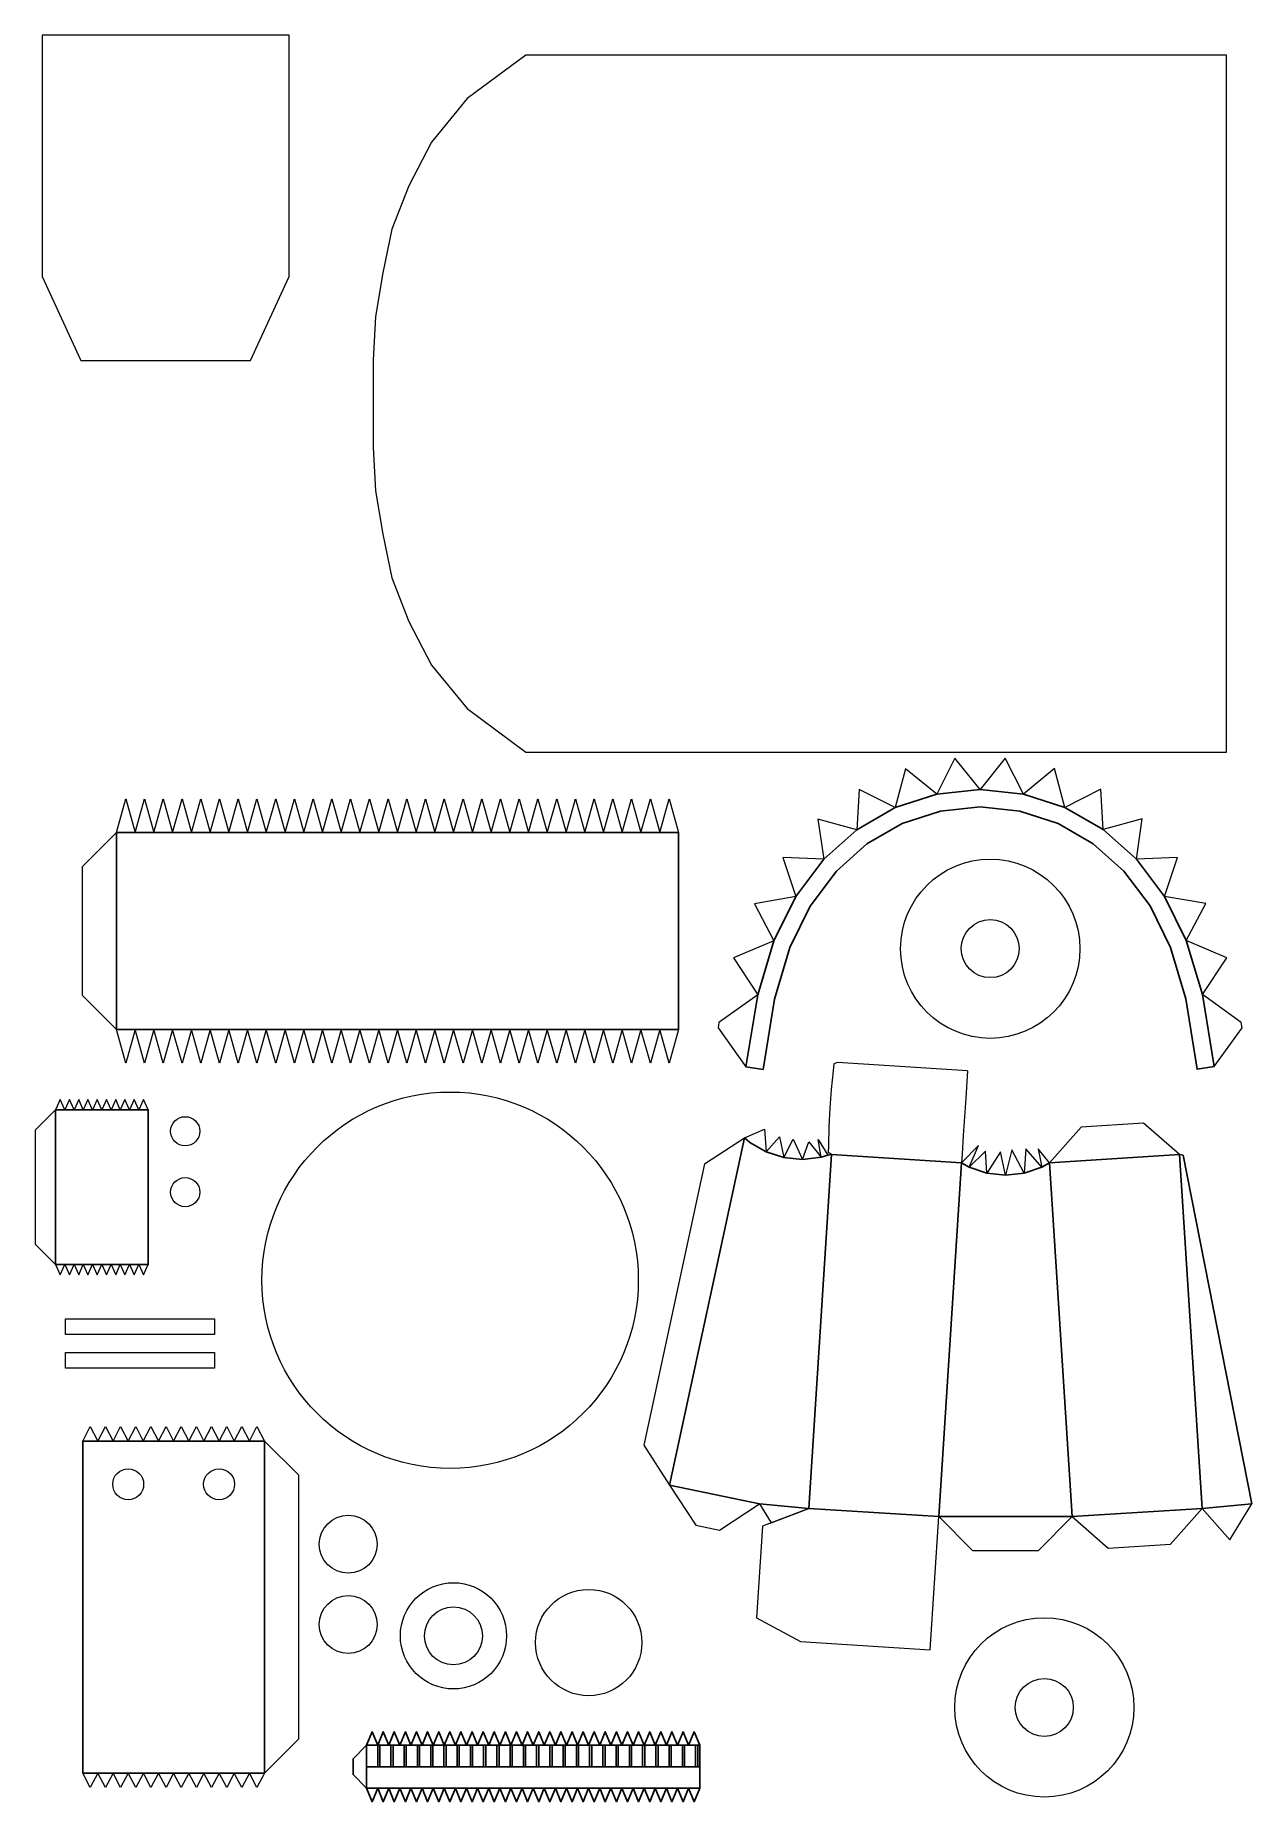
# Model space of a CAD drawing. Header units: millimetres. Extents: x 15 to 195, y 18 to 280.
import ezdxf

# ---------------------------------------------------------------- set-up
doc = ezdxf.new("R2010")
doc.units = ezdxf.units.MM
doc.layers.add('2_pdfsam_CCTV_Security_Camera', color=7, linetype='CONTINUOUS')
doc.layers.add('cut', color=3, linetype='CONTINUOUS', lineweight=0)

msp = doc.modelspace()

# ---------------------------------------------------------------- linework, layer by layer
at = {"layer": '2_pdfsam_CCTV_Security_Camera', "color": 1}
for points in [[(148.913815, 164.769588), (154.793386, 165.3927), (160.674015, 164.778584), (166.3186, 162.947315), (171.536501, 159.946587), (176.067896, 155.907493), (179.934094, 150.75341), (182.94029, 144.617087), (185.207204, 136.99049), (186.886603, 126.582488), (189.421699, 127.000388), (187.68949, 137.653007), (185.299385, 145.634498), (182.08371, 152.160711), (177.922908, 157.685211), (173.00889, 162.052106), (167.340703, 165.304505), (161.2011, 167.293184), (154.79141, 167.96191), (148.382884, 167.283412), (142.246209, 165.285491), (136.582185, 162.025789), (131.673494, 157.653002), (127.515197, 152.126491), (124.299204, 145.600702), (121.901797, 137.621186), (120.162108, 126.969908), (122.697699, 126.555818), (124.385105, 136.962409), (126.659887, 144.586713), (129.667, 150.722683), (133.53101, 155.878213), (138.057784, 159.922598), (143.27191, 162.929993), (148.913815, 164.769588), (148.913815, 164.769588)], [(68.600602, 161.600515), (65.829392, 161.600515), (63.058287, 161.600515), (60.287112, 161.600515), (57.516007, 161.600515), (54.744796, 161.600515), (51.973692, 161.600515), (49.202587, 161.600515), (46.431412, 161.600515), (43.660307, 161.600515), (40.889096, 161.600515), (38.117992, 161.600515), (35.346816, 161.600515), (32.575712, 161.600515), (29.804607, 161.600515), (27.033396, 161.600515), (27.033396, 132.486082), (29.804501, 132.486082), (32.575712, 132.486082), (35.346816, 132.486082), (38.117992, 132.486082), (40.889096, 132.486082), (43.660307, 132.486082), (46.431412, 132.486082), (49.202587, 132.486082), (51.973692, 132.486082), (54.744796, 132.486082), (57.516007, 132.486082), (60.287112, 132.486082), (63.058287, 132.486082), (65.829392, 132.486082), (68.600602, 132.486082), (71.371707, 132.486082), (74.142917, 132.486082), (76.913987, 132.486082), (79.685092, 132.486082), (82.456302, 132.486082), (85.227407, 132.486082), (87.998617, 132.486082), (90.769687, 132.486082), (93.540897, 132.486082), (96.312002, 132.486082), (99.083107, 132.486082), (101.854317, 132.486082), (104.625493, 132.486082), (107.396597, 132.486082), (110.167702, 132.486082), (110.167702, 161.600515), (107.396597, 161.600515), (104.625493, 161.600515), (101.854317, 161.600515), (99.083107, 161.600515), (96.312002, 161.600515), (93.540897, 161.600515), (90.769687, 161.600515), (87.998617, 161.600515), (85.227407, 161.600515), (82.456302, 161.600515), (79.685092, 161.600515), (76.913987, 161.600515), (74.142917, 161.600515), (71.371707, 161.600515), (68.600602, 161.600515), (68.600602, 161.600515)], [(76.394804, 123.221609), (76.394804, 123.221609)], [(27.623699, 97.70491), (28.0803, 97.70491), (28.537006, 97.70491), (28.993712, 97.70491), (29.450383, 97.70491), (29.907089, 97.70491), (30.363689, 97.70491), (30.820395, 97.70491), (31.277101, 97.70491), (31.733808, 97.70491), (31.733808, 120.600505), (31.277101, 120.600505), (30.820395, 120.600505), (30.363689, 120.600505), (29.907089, 120.600505), (29.450383, 120.600505), (28.993712, 120.600505), (28.537006, 120.600505), (28.0803, 120.600505), (27.623699, 120.600505), (27.166993, 120.600505), (26.710287, 120.600505), (26.253616, 120.600505), (25.79691, 120.600505), (25.34031, 120.600505), (24.883604, 120.600505), (24.426898, 120.600505), (23.970192, 120.600505), (23.513591, 120.600505), (23.056885, 120.600505), (22.600214, 120.600505), (22.143508, 120.600505), (21.686802, 120.600505), (21.230202, 120.600505), (20.773496, 120.600505), (20.31679, 120.600505), (19.860084, 120.600505), (19.403413, 120.600505), (18.946812, 120.600505), (18.490106, 120.600505), (18.0334, 120.600505), (18.0334, 97.70491), (18.490106, 97.70491), (18.946812, 97.70491), (19.403413, 97.70491), (19.860084, 97.70491), (20.31679, 97.70491), (20.773496, 97.70491), (21.230202, 97.70491), (21.686802, 97.70491), (22.143508, 97.70491), (22.600214, 97.70491), (23.056885, 97.70491), (23.513591, 97.70491), (23.970192, 97.70491), (24.426898, 97.70491), (24.883604, 97.70491), (25.34031, 97.70491), (25.79691, 97.70491), (26.253616, 97.70491), (26.710287, 97.70491), (27.166993, 97.70491), (27.623699, 97.70491), (27.623699, 97.70491)], [(132.263303, 113.889508), (131.290201, 113.5634), (128.534795, 113.251015), (125.776708, 113.521913), (123.136413, 114.3641), (120.729304, 115.740815), (119.964517, 116.425204), (108.864717, 65.050494), (122.136888, 62.314102), (129.479111, 61.645694), (132.833004, 113.969694), (132.263303, 113.889508), (132.263303, 113.889508)], [(129.479111, 61.645694), (148.691494, 60.414217), (152.045494, 112.738112), (132.833004, 113.969694), (129.479111, 61.645694), (129.479111, 61.645694)], [(153.160201, 112.09461), (152.045494, 112.738112), (148.691494, 60.414217), (168.411807, 60.414217), (165.057808, 112.738112), (163.943101, 112.09461), (161.307604, 111.238206), (158.551598, 110.948611), (155.795592, 111.238206), (153.160201, 112.09461), (153.160201, 112.09461)], [(165.057808, 112.738112), (168.411807, 60.414217), (187.624191, 61.645694), (184.270191, 113.969694), (165.057808, 112.738112), (165.057808, 112.738112)], [(184.839892, 113.889508), (184.270191, 113.969694), (187.624191, 61.645694), (194.966414, 62.314102), (184.839892, 113.889508), (184.839892, 113.889508)], [(35.493396, 71.600483), (34.596811, 71.600483), (33.700085, 71.600483), (32.8035, 71.600483), (31.90681, 71.600483), (31.01019, 71.600483), (30.113499, 71.600483), (29.216914, 71.600483), (28.320189, 71.600483), (27.423604, 71.600483), (26.526913, 71.600483), (25.630188, 71.600483), (24.733603, 71.600413), (23.836912, 71.600413), (22.940292, 71.600413), (22.043602, 71.600413), (22.044801, 22.484503), (22.941386, 22.484503), (23.838112, 22.484503), (24.734696, 22.484609), (25.631387, 22.484609), (26.528007, 22.484609), (27.424698, 22.484609), (28.321388, 22.484609), (29.218008, 22.484715), (30.114699, 22.484715), (31.010613, 22.484715), (31.011283, 22.484715), (31.906598, 22.484609), (32.803289, 22.484609), (33.699909, 22.484609), (34.596599, 22.484609), (35.493184, 22.484609), (36.38991, 22.484609), (37.286494, 22.484609), (38.183185, 22.484609), (39.079911, 22.484609), (39.976496, 22.484609), (40.873186, 22.484609), (41.769806, 22.484609), (42.666497, 22.484609), (43.563117, 22.484609), (44.459807, 22.484609), (45.356498, 22.484609), (46.253082, 22.484609), (47.149808, 22.484609), (48.046393, 22.484609), (48.943084, 22.484609), (48.943084, 71.600483), (48.046393, 71.600483), (47.149808, 71.600483), (46.253082, 71.600483), (45.356498, 71.600483), (44.459807, 71.600483), (43.563187, 71.600483), (42.666497, 71.600413), (41.769912, 71.600413), (40.873186, 71.600413), (39.976601, 71.600413), (39.080087, 71.600483), (38.183397, 71.600483), (37.286812, 71.600483), (36.390086, 71.600483), (35.493396, 71.600483), (35.493396, 71.600483)], [(31.005992, 64.784217), (31.005992, 64.784111)], [(64.0334, 26.600503), (62.033397, 24.6005), (62.033397, 22.258902), (64.0334, 20.258899), (64.0334, 26.600503), (64.0334, 26.600503)], [(65.67611, 26.600503), (64.854808, 28.600506), (64.0334, 26.600503), (65.67611, 26.600503), (65.67611, 26.600503)], [(113.315009, 26.600503), (111.672299, 26.600503), (110.029484, 26.600503), (108.386809, 26.600503), (106.7441, 26.600503), (105.10139, 26.600503), (103.458716, 26.600503), (101.816006, 26.600503), (100.173296, 26.600503), (98.530516, 26.600503), (96.887806, 26.600503), (95.245096, 26.600503), (93.602316, 26.600503), (91.959606, 26.600503), (90.316897, 26.600503), (88.674187, 26.600503), (87.031513, 26.600503), (85.388803, 26.600503), (83.746093, 26.600503), (82.103313, 26.600503), (80.460603, 26.600503), (78.817893, 26.600503), (77.175184, 26.600503), (75.532509, 26.600503), (73.889694, 26.600503), (72.246984, 26.600503), (70.604309, 26.600503), (68.9616, 26.600503), (67.31889, 26.600503), (65.67611, 26.600503), (64.0334, 26.600503), (64.0334, 20.258899), (65.67611, 20.258899), (67.31889, 20.258899), (68.9616, 20.258899), (70.604309, 20.258899), (72.246984, 20.258899), (73.889694, 20.258899), (75.532403, 20.258899), (77.175113, 20.258899), (78.817893, 20.258899), (80.460603, 20.258899), (82.103313, 20.258793), (83.746093, 20.258793), (85.388803, 20.258793), (87.031513, 20.258793), (88.674187, 20.258793), (90.316897, 20.258793), (91.959606, 20.258793), (93.602316, 20.258793), (95.245096, 20.258793), (96.887806, 20.258793), (98.530516, 20.258793), (100.17319, 20.258793), (101.816006, 20.258793), (103.458716, 20.258793), (105.10139, 20.258793), (106.7441, 20.258793), (108.386809, 20.258793), (110.029484, 20.258793), (111.672299, 20.258793), (113.315009, 20.258793), (113.315009, 26.600503), (113.315009, 26.600503)], [(64.0334, 26.600503), (113.315009, 26.600503), (113.315009, 23.429701), (64.0334, 23.429701), (64.0334, 26.600503), (64.0334, 26.600503)], [(65.67611, 26.600503), (65.994597, 26.600503), (65.994597, 23.429701), (65.67611, 23.429701), (65.67611, 26.600503), (65.67611, 26.600503), (64.0334, 26.600503), (64.0334, 23.429701), (65.67611, 23.429701), (65.67611, 26.600503), (65.67611, 26.600503)], [(67.31889, 26.600503), (66.497517, 28.600506), (65.67611, 26.600503), (67.31889, 26.600503), (67.31889, 26.600503)], [(67.636108, 26.600503), (67.954596, 26.600503), (67.954596, 23.429701), (67.636108, 23.429701), (67.636108, 26.600503), (67.636108, 26.600503), (65.993398, 26.600503), (65.993398, 23.429701), (67.636108, 23.429701), (67.636108, 26.600503), (67.636108, 26.600503)], [(68.9616, 26.600503), (68.140192, 28.600506), (67.31889, 26.600503), (68.9616, 26.600503), (68.9616, 26.600503)], [(69.596106, 26.600503), (69.914594, 26.600503), (69.914594, 23.429701), (69.596106, 23.429701), (69.596106, 26.600503), (69.596106, 26.600503), (67.953396, 26.600503), (67.953396, 23.429701), (69.596106, 23.429701), (69.596106, 26.600503), (69.596106, 26.600503)], [(70.604309, 26.600503), (69.783007, 28.600506), (68.9616, 26.600503), (70.604309, 26.600503), (70.604309, 26.600503)], [(71.556104, 26.600503), (71.874592, 26.600503), (71.874592, 23.429701), (71.556104, 23.429701), (71.556104, 26.600503), (71.556104, 26.600503), (69.913394, 26.600503), (69.913394, 23.429701), (71.556104, 23.429701), (71.556104, 26.600503), (71.556104, 26.600503)], [(72.246984, 26.600503), (71.425717, 28.600506), (70.604309, 26.600503), (72.246984, 26.600503), (72.246984, 26.600503)], [(73.516102, 26.600503), (73.83459, 26.600503), (73.83459, 23.429701), (73.516102, 23.429701), (73.516102, 26.600503), (73.516102, 26.600503), (71.873392, 26.600503), (71.873392, 23.429701), (73.516102, 23.429701), (73.516102, 26.600503), (73.516102, 26.600503)], [(73.889694, 26.600503), (73.068392, 28.600506), (72.246984, 26.600503), (73.889694, 26.600503), (73.889694, 26.600503)], [(75.4761, 26.600503), (75.794588, 26.600503), (75.794588, 23.429701), (75.4761, 23.429701), (75.4761, 26.600503), (75.4761, 26.600503), (73.83339, 26.600503), (73.83339, 23.429701), (75.4761, 23.429701), (75.4761, 26.600503), (75.4761, 26.600503)], [(75.532509, 26.600503), (74.711101, 28.600506), (73.889694, 26.600503), (75.532509, 26.600503), (75.532509, 26.600503)], [(77.175184, 26.600503), (76.353811, 28.600506), (75.532509, 26.600503), (77.175184, 26.600503), (77.175184, 26.600503)], [(77.436098, 26.600503), (77.754586, 26.600503), (77.754586, 23.429701), (77.436098, 23.429701), (77.436098, 26.600503), (77.436098, 26.600503), (75.793388, 26.600503), (75.793388, 23.429701), (77.436098, 23.429701), (77.436098, 26.600503), (77.436098, 26.600503)], [(78.817893, 26.600503), (77.996486, 28.600506), (77.175184, 26.600503), (78.817893, 26.600503), (78.817893, 26.600503)], [(79.396096, 26.600503), (79.714584, 26.600503), (79.714584, 23.429701), (79.396096, 23.429701), (79.396096, 26.600503), (79.396096, 26.600503), (77.753386, 26.600503), (77.753386, 23.429701), (79.396096, 23.429701), (79.396096, 26.600503), (79.396096, 26.600503)], [(80.460603, 26.600503), (79.639195, 28.600506), (78.817893, 26.600503), (80.460603, 26.600503), (80.460603, 26.600503)], [(81.356094, 26.600503), (81.674617, 26.600503), (81.674617, 23.429701), (81.356094, 23.429701), (81.356094, 26.600503), (81.356094, 26.600503), (79.713384, 26.600503), (79.713384, 23.429701), (81.356094, 23.429701), (81.356094, 26.600503), (81.356094, 26.600503)], [(82.103313, 26.600503), (81.282011, 28.600506), (80.460603, 26.600503), (82.103313, 26.600503), (82.103313, 26.600503)], [(83.316092, 26.600503), (83.634615, 26.600503), (83.634615, 23.429701), (83.316092, 23.429701), (83.316092, 26.600503), (83.316092, 26.600503), (81.673383, 26.600503), (81.673383, 23.429701), (83.316092, 23.429701), (83.316092, 26.600503), (83.316092, 26.600503)], [(83.746093, 26.600503), (82.924685, 28.600506), (82.103313, 26.600503), (83.746093, 26.600503), (83.746093, 26.600503)], [(85.27609, 26.600503), (85.594613, 26.600503), (85.594613, 23.429701), (85.27609, 23.429701), (85.27609, 26.600503), (85.27609, 26.600503), (83.633416, 26.600503), (83.633416, 23.429701), (85.27609, 23.429701), (85.27609, 26.600503), (85.27609, 26.600503)], [(85.388803, 26.600503), (84.567395, 28.600506), (83.746093, 26.600503), (85.388803, 26.600503), (85.388803, 26.600503)], [(87.031512, 26.600503), (86.210211, 28.600506), (85.388803, 26.600503), (87.031512, 26.600503), (87.031512, 26.600503)], [(87.236088, 26.600503), (87.554611, 26.600503), (87.554611, 23.429701), (87.236088, 23.429701), (87.236088, 26.600503), (87.236088, 26.600503), (85.593414, 26.600503), (85.593414, 23.429701), (87.236088, 23.429701), (87.236088, 26.600503), (87.236088, 26.600503)], [(88.674187, 26.600503), (87.852885, 28.600506), (87.031512, 26.600503), (88.674187, 26.600503), (88.674187, 26.600503)], [(89.196086, 26.600503), (89.514609, 26.600503), (89.514609, 23.429701), (89.196086, 23.429701), (89.196086, 26.600503), (89.196086, 26.600503), (87.553412, 26.600503), (87.553412, 23.429701), (89.196086, 23.429701), (89.196086, 26.600503), (89.196086, 26.600503)], [(90.316897, 26.600503), (89.495595, 28.600506), (88.674187, 26.600503), (90.316897, 26.600503), (90.316897, 26.600503)], [(91.156084, 26.600503), (91.474607, 26.600503), (91.474607, 23.429701), (91.156084, 23.429701), (91.156084, 26.600503), (91.156084, 26.600503), (89.51341, 26.600503), (89.51341, 23.429701), (91.156084, 23.429701), (91.156084, 26.600503), (91.156084, 26.600503)], [(91.959606, 26.600503), (91.138304, 28.600506), (90.316897, 26.600503), (91.959606, 26.600503), (91.959606, 26.600503)], [(93.116082, 26.600503), (93.434606, 26.600503), (93.434606, 23.429701), (93.116082, 23.429701), (93.116082, 26.600503), (93.116082, 26.600503), (91.473408, 26.600503), (91.473408, 23.429701), (93.116082, 23.429701), (93.116082, 26.600503), (93.116082, 26.600503)], [(93.602316, 26.600503), (92.781014, 28.600506), (91.959606, 26.600503), (93.602316, 26.600503), (93.602316, 26.600503)], [(95.076116, 26.600503), (95.394604, 26.600503), (95.394604, 23.429701), (95.076116, 23.429701), (95.076116, 26.600503), (95.076116, 26.600503), (93.433406, 26.600503), (93.433406, 23.429701), (95.076116, 23.429701), (95.076116, 26.600503), (95.076116, 26.600503)], [(95.245096, 26.600503), (94.423689, 28.600506), (93.602316, 26.600503), (95.245096, 26.600503), (95.245096, 26.600503)], [(96.887806, 26.600503), (96.066398, 28.600506), (95.245096, 26.600503), (96.887806, 26.600503), (96.887806, 26.600503)], [(97.036114, 26.600503), (97.354602, 26.600503), (97.354602, 23.429701), (97.036114, 23.429701), (97.036114, 26.600503), (97.036114, 26.600503), (95.393404, 26.600503), (95.393404, 23.429701), (97.036114, 23.429701), (97.036114, 26.600503), (97.036114, 26.600503)], [(98.530516, 26.600503), (97.709214, 28.600506), (96.887806, 26.600503), (98.530516, 26.600503), (98.530516, 26.600503)], [(98.996112, 26.600503), (99.3146, 26.600503), (99.3146, 23.429701), (98.996112, 23.429701), (98.996112, 26.600503), (98.996112, 26.600503), (97.353402, 26.600503), (97.353402, 23.429701), (98.996112, 23.429701), (98.996112, 26.600503), (98.996112, 26.600503)], [(100.173296, 26.600503), (99.351888, 28.600506), (98.530516, 26.600503), (100.173296, 26.600503), (100.173296, 26.600503)], [(100.95611, 26.600503), (101.274598, 26.600503), (101.274598, 23.429701), (100.95611, 23.429701), (100.95611, 26.600503), (100.95611, 26.600503), (99.3134, 26.600503), (99.3134, 23.429701), (100.95611, 23.429701), (100.95611, 26.600503), (100.95611, 26.600503)], [(101.816006, 26.600503), (100.994598, 28.600506), (100.173296, 26.600503), (101.816006, 26.600503), (101.816006, 26.600503)], [(102.916108, 26.600503), (103.234596, 26.600503), (103.234596, 23.429701), (102.916108, 23.429701), (102.916108, 26.600503), (102.916108, 26.600503), (101.273398, 26.600503), (101.273398, 23.429701), (102.916108, 23.429701), (102.916108, 26.600503), (102.916108, 26.600503)], [(103.458716, 26.600503), (102.637308, 28.600506), (101.816006, 26.600503), (103.458716, 26.600503), (103.458716, 26.600503)], [(104.876106, 26.600503), (105.194594, 26.600503), (105.194594, 23.429701), (104.876106, 23.429701), (104.876106, 26.600503), (104.876106, 26.600503), (103.233396, 26.600503), (103.233396, 23.429701), (104.876106, 23.429701), (104.876106, 26.600503), (104.876106, 26.600503)], [(105.10139, 26.600503), (104.280017, 28.600506), (103.458716, 26.600503), (105.10139, 26.600503), (105.10139, 26.600503)], [(106.7441, 26.600503), (105.922692, 28.600506), (105.10139, 26.600503), (106.7441, 26.600503), (106.7441, 26.600503)], [(106.836104, 26.600503), (107.154592, 26.600503), (107.154592, 23.429701), (106.836104, 23.429701), (106.836104, 26.600503), (106.836104, 26.600503), (105.193394, 26.600503), (105.193394, 23.429701), (106.836104, 23.429701), (106.836104, 26.600503), (106.836104, 26.600503)], [(108.386809, 26.600503), (107.565508, 28.600506), (106.7441, 26.600503), (108.386809, 26.600503), (108.386809, 26.600503)], [(108.796102, 26.600503), (109.11459, 26.600503), (109.11459, 23.429701), (108.796102, 23.429701), (108.796102, 26.600503), (108.796102, 26.600503), (107.153392, 26.600503), (107.153392, 23.429701), (108.796102, 23.429701), (108.796102, 26.600503), (108.796102, 26.600503)], [(110.029484, 26.600503), (109.208217, 28.600506), (108.386809, 26.600503), (110.029484, 26.600503), (110.029484, 26.600503)], [(110.7561, 26.600503), (111.074588, 26.600503), (111.074588, 23.429701), (110.7561, 23.429701), (110.7561, 26.600503), (110.7561, 26.600503), (109.113391, 26.600503), (109.113391, 23.429701), (110.7561, 23.429701), (110.7561, 26.600503), (110.7561, 26.600503)], [(111.672299, 26.600503), (110.850892, 28.600506), (110.029484, 26.600503), (111.672299, 26.600503), (111.672299, 26.600503)], [(112.716098, 26.600503), (113.034586, 26.600503), (113.034586, 23.429701), (112.716098, 23.429701), (112.716098, 26.600503), (112.716098, 26.600503), (111.073389, 26.600503), (111.073389, 23.429701), (112.716098, 23.429701), (112.716098, 26.600503), (112.716098, 26.600503)], [(113.315009, 26.600503), (112.493601, 28.600506), (111.672299, 26.600503), (113.315009, 26.600503), (113.315009, 26.600503)], [(64.0334, 20.258899), (64.854808, 18.258896), (65.67611, 20.258899), (64.0334, 20.258899), (64.0334, 20.258899)], [(65.67611, 20.258899), (66.497517, 18.258896), (67.31889, 20.258899), (65.67611, 20.258899), (65.67611, 20.258899)], [(67.31889, 20.258899), (68.140192, 18.258896), (68.9616, 20.258899), (67.31889, 20.258899), (67.31889, 20.258899)], [(68.9616, 20.258899), (69.783007, 18.258896), (70.604309, 20.258899), (68.9616, 20.258899), (68.9616, 20.258899)], [(70.604309, 20.258899), (71.425717, 18.258896), (72.246984, 20.258899), (70.604309, 20.258899), (70.604309, 20.258899)], [(72.246984, 20.258899), (73.068392, 18.258896), (73.889694, 20.258899), (72.246984, 20.258899), (72.246984, 20.258899)], [(73.889694, 20.258899), (74.711101, 18.258896), (75.532403, 20.258899), (73.889694, 20.258899), (73.889694, 20.258899)], [(75.532403, 20.258899), (76.353811, 18.258896), (77.175113, 20.258899), (75.532403, 20.258899), (75.532403, 20.258899)], [(77.175113, 20.258899), (77.996486, 18.258896), (78.817893, 20.258899), (77.175113, 20.258899), (77.175113, 20.258899)], [(78.817893, 20.258899), (79.639195, 18.25879), (80.460603, 20.258899), (78.817893, 20.258899), (78.817893, 20.258899)], [(80.460603, 20.258899), (81.282011, 18.25879), (82.103313, 20.258793), (80.460603, 20.258899), (80.460603, 20.258899)], [(82.103313, 20.258793), (82.924685, 18.25879), (83.746093, 20.258793), (82.103313, 20.258793), (82.103313, 20.258793)], [(83.746093, 20.258793), (84.567395, 18.25879), (85.388803, 20.258793), (83.746093, 20.258793), (83.746093, 20.258793)], [(85.388803, 20.258793), (86.210105, 18.25879), (87.031512, 20.258793), (85.388803, 20.258793), (85.388803, 20.258793)], [(87.031512, 20.258793), (87.852814, 18.25879), (88.674187, 20.258793), (87.031513, 20.258793), (87.031512, 20.258793)], [(88.674187, 20.258793), (89.495595, 18.25879), (90.316897, 20.258793), (88.674187, 20.258793), (88.674187, 20.258793)], [(90.316897, 20.258793), (91.138304, 18.25879), (91.959606, 20.258793), (90.316897, 20.258793), (90.316897, 20.258793)], [(91.959606, 20.258793), (92.781014, 18.25879), (93.602316, 20.258793), (91.959606, 20.258793), (91.959606, 20.258793)], [(93.602316, 20.258793), (94.423689, 18.25879), (95.245096, 20.258793), (93.602316, 20.258793), (93.602316, 20.258793)], [(95.245096, 20.258793), (96.066398, 18.25879), (96.887806, 20.258793), (95.245096, 20.258793), (95.245096, 20.258793)], [(96.887806, 20.258793), (97.709214, 18.25879), (98.530516, 20.258793), (96.887806, 20.258793), (96.887806, 20.258793)], [(98.530516, 20.258793), (99.351888, 18.25879), (100.17319, 20.258793), (98.530516, 20.258793), (98.530516, 20.258793)], [(100.17319, 20.258793), (100.994598, 18.25879), (101.816006, 20.258793), (100.17319, 20.258793), (100.17319, 20.258793)], [(101.816006, 20.258793), (102.637308, 18.25879), (103.458716, 20.258793), (101.816006, 20.258793), (101.816006, 20.258793)], [(103.458716, 20.258793), (104.280017, 18.25879), (105.10139, 20.258793), (103.458716, 20.258793), (103.458716, 20.258793)], [(105.10139, 20.258793), (105.922692, 18.25879), (106.7441, 20.258793), (105.10139, 20.258793), (105.10139, 20.258793)], [(106.7441, 20.258793), (107.565508, 18.25879), (108.386809, 20.258793), (106.7441, 20.258793), (106.7441, 20.258793)], [(108.386809, 20.258793), (109.208217, 18.25879), (110.029484, 20.258793), (108.386809, 20.258793), (108.386809, 20.258793)], [(110.029484, 20.258793), (110.850892, 18.25879), (111.672299, 20.258793), (110.029484, 20.258793), (110.029484, 20.258793)], [(111.672299, 20.258793), (112.493601, 18.25879), (113.315009, 20.258793), (111.672299, 20.258793), (111.672299, 20.258793)]]:
    msp.add_lwpolyline(points, dxfattribs=at)
at = {"layer": 'cut'}
for p, q in [((151.060714, 172.594905), (148.382884, 167.283412)), ((154.79141, 167.96191), (151.060714, 172.594905)), ((158.515085, 172.600514), (154.79141, 167.96191)), ((161.2011, 167.293184), (158.515085, 172.600514)), ((143.766787, 171.038802), (142.246209, 165.285491)), ((148.382884, 167.283412), (143.766787, 171.038802)), ((165.811588, 171.055489), (161.2011, 167.293184)), ((167.340703, 165.304505), (165.811588, 171.055489)), ((136.920217, 167.989215), (136.582185, 162.025789)), ((142.246209, 165.285491), (136.920217, 167.989215)), ((172.663309, 168.015003), (167.340703, 165.304505)), ((173.00889, 162.052106), (172.663309, 168.015003)), ((27.033396, 161.600515), (28.419002, 166.600611)), ((28.419002, 166.600611), (29.804607, 161.600515)), ((28.419002, 166.600611), (28.419002, 166.600611)), ((29.804607, 161.600515), (31.190106, 166.600611)), ((31.190106, 166.600611), (32.575712, 161.600515)), ((32.575712, 161.600515), (33.961317, 166.600611)), ((33.961317, 166.600611), (35.346816, 161.600515)), ((35.346816, 161.600515), (36.732386, 166.600611)), ((36.732386, 166.600611), (38.117992, 161.600515)), ((38.117992, 161.600515), (39.503491, 166.600611)), ((39.503491, 166.600611), (40.889096, 161.600515)), ((40.889096, 161.600515), (42.274702, 166.600611)), ((42.274702, 166.600611), (43.660307, 161.600515)), ((43.660307, 161.600515), (45.045806, 166.600611)), ((45.045806, 166.600611), (46.431412, 161.600515)), ((46.431412, 161.600515), (47.817017, 166.600611)), ((47.817017, 166.600611), (49.202587, 161.600515)), ((49.202587, 161.600515), (50.588086, 166.600611)), ((50.588086, 166.600611), (51.973692, 161.600515)), ((51.973692, 161.600515), (53.359297, 166.600611)), ((53.359297, 166.600611), (54.744796, 161.600515)), ((54.744796, 161.600515), (56.130402, 166.600611)), ((56.130402, 166.600611), (57.516007, 161.600515)), ((57.516007, 161.600515), (58.901612, 166.600611)), ((58.901612, 166.600611), (60.287112, 161.600515)), ((60.287112, 161.600515), (61.672717, 166.600611)), ((61.672717, 166.600611), (63.058287, 161.600515)), ((63.058287, 161.600515), (64.443786, 166.600611)), ((64.443786, 166.600611), (65.829392, 161.600515)), ((65.829392, 161.600515), (67.214997, 166.600611)), ((67.214997, 166.600611), (68.600602, 161.600515)), ((68.600602, 161.600515), (69.986207, 166.600611)), ((69.986207, 166.600611), (71.371707, 161.600515)), ((71.371707, 161.600515), (72.757312, 166.600611)), ((72.757312, 166.600611), (74.142917, 161.600515)), ((74.142917, 161.600515), (75.528417, 166.600611)), ((75.528417, 166.600611), (76.913987, 161.600515)), ((76.913987, 161.600515), (78.299592, 166.600611)), ((78.299592, 166.600611), (79.685092, 161.600515)), ((79.685092, 161.600515), (81.070697, 166.600611)), ((81.070697, 166.600611), (82.456302, 161.600515)), ((82.456302, 161.600515), (83.841907, 166.600611)), ((83.841907, 166.600611), (85.227407, 161.600515)), ((85.227407, 161.600515), (86.613012, 166.600611)), ((86.613012, 166.600611), (87.998617, 161.600515)), ((87.998617, 161.600515), (89.384187, 166.600611)), ((89.384187, 166.600611), (90.769687, 161.600515)), ((90.769687, 161.600515), (92.155292, 166.600611)), ((92.155292, 166.600611), (93.540898, 161.600515)), ((93.540898, 161.600515), (94.926397, 166.600611)), ((94.926397, 166.600611), (96.312002, 161.600515)), ((96.312002, 161.600515), (97.697608, 166.600611)), ((97.697608, 166.600611), (99.083107, 161.600515)), ((99.083107, 161.600515), (100.468712, 166.600611)), ((100.468712, 166.600611), (101.854317, 161.600515)), ((101.854317, 161.600515), (103.239887, 166.600611)), ((103.239887, 166.600611), (104.625493, 161.600515)), ((104.625493, 161.600515), (106.010992, 166.600611)), ((106.010992, 166.600611), (107.396597, 161.600515)), ((107.396597, 161.600515), (108.782203, 166.600611)), ((108.782203, 166.600611), (110.167702, 161.600515)), ((143.27191, 162.929993), (148.913815, 164.769588)), ((148.913815, 164.769588), (154.793386, 165.3927)), ((154.793386, 165.3927), (160.674015, 164.778584)), ((160.674015, 164.778584), (166.3186, 162.947315)), ((136.582185, 162.025789), (130.801992, 163.572896)), ((130.801992, 163.572896), (131.673494, 157.653002)), ((138.057784, 159.922598), (143.27191, 162.929993)), ((166.3186, 162.947315), (171.536501, 159.946587)), ((178.787213, 163.605986), (173.00889, 162.052106)), ((177.922908, 157.685211), (178.787213, 163.605986)), ((22.033406, 156.60049), (27.033396, 161.600515)), ((110.167702, 161.600515), (110.167702, 132.486082)), ((133.53101, 155.878213), (138.057784, 159.922598)), ((171.536501, 159.946587), (176.067896, 155.907493)), ((131.673494, 157.653002), (125.599014, 157.895996)), ((125.599014, 157.895996), (127.515197, 152.126491)), ((183.997212, 157.930885), (177.922908, 157.685211)), ((182.08371, 152.160711), (183.997212, 157.930885)), ((22.033406, 137.486108), (22.033406, 156.60049)), ((129.667, 150.722683), (133.53101, 155.878213)), ((176.067896, 155.907493), (179.934094, 150.75341)), ((127.515197, 152.126491), (121.422301, 151.073803)), ((188.176711, 151.107599), (182.08371, 152.160711)), ((121.422301, 151.073803), (124.299204, 145.600702)), ((126.659887, 144.586713), (129.667, 150.722683)), ((179.934094, 150.75341), (182.94029, 144.617087)), ((185.299385, 145.634498), (188.176711, 151.107599)), ((124.299204, 145.600702), (118.311895, 143.049696)), ((124.385105, 136.962409), (126.659887, 144.586713)), ((182.94029, 144.617087), (185.207204, 136.99049)), ((191.284296, 143.0782), (185.299385, 145.634498)), ((118.311895, 143.049696), (121.901797, 137.621186)), ((187.68949, 137.653007), (191.284296, 143.0782)), ((27.033396, 132.486082), (22.033406, 137.486108)), ((121.901797, 137.621186), (116.161185, 133.492593)), ((122.697699, 126.555818), (124.385105, 136.962409)), ((185.207204, 136.99049), (186.886603, 126.582488)), ((193.427209, 133.520215), (187.68949, 137.653007)), ((116.161185, 133.492593), (116.033409, 132.710484)), ((193.554315, 132.738001), (193.427209, 133.520215)), ((28.419002, 127.485987), (27.033396, 132.486082)), ((29.804501, 132.486082), (28.419002, 127.485987)), ((31.190106, 127.485987), (29.804501, 132.486082)), ((32.575712, 132.486082), (31.190106, 127.485987)), ((33.961317, 127.485987), (32.575712, 132.486082)), ((35.346816, 132.486082), (33.961317, 127.485987)), ((36.732386, 127.485987), (35.346816, 132.486082)), ((38.117992, 132.486082), (36.732386, 127.485987)), ((39.503491, 127.485987), (38.117992, 132.486082)), ((40.889096, 132.486082), (39.503491, 127.485987)), ((42.274702, 127.485987), (40.889096, 132.486082)), ((43.660307, 132.486082), (42.274702, 127.485987)), ((45.045806, 127.485987), (43.660307, 132.486082)), ((46.431412, 132.486082), (45.045806, 127.485987)), ((47.817017, 127.485987), (46.431412, 132.486082)), ((49.202587, 132.486082), (47.817017, 127.485987)), ((50.588086, 127.485987), (49.202587, 132.486082)), ((51.973692, 132.486082), (50.588086, 127.485987)), ((53.359297, 127.485987), (51.973692, 132.486082)), ((54.744796, 132.486082), (53.359297, 127.485987)), ((56.130402, 127.485987), (54.744796, 132.486082)), ((57.516007, 132.486082), (56.130402, 127.485987)), ((58.901612, 127.485987), (57.516007, 132.486082)), ((60.287112, 132.486082), (58.901612, 127.485987)), ((61.672717, 127.485987), (60.287112, 132.486082)), ((63.058287, 132.486082), (61.672717, 127.485987)), ((64.443786, 127.485987), (63.058287, 132.486082)), ((65.829392, 132.486082), (64.443786, 127.485987)), ((67.214997, 127.485987), (65.829392, 132.486082)), ((68.600602, 132.486082), (67.214997, 127.485987)), ((69.986207, 127.485987), (68.600602, 132.486082)), ((71.371707, 132.486082), (69.986207, 127.485987)), ((72.757312, 127.485987), (71.371707, 132.486082)), ((74.142918, 132.486082), (72.757312, 127.485987)), ((75.528417, 127.485987), (74.142918, 132.486082)), ((76.913987, 132.486082), (75.528417, 127.485987)), ((78.299592, 127.485987), (76.913987, 132.486082)), ((79.685092, 132.486082), (78.299592, 127.485987)), ((81.070697, 127.485987), (79.685092, 132.486082)), ((82.456302, 132.486082), (81.070697, 127.485987)), ((83.841907, 127.485987), (82.456302, 132.486082)), ((85.227407, 132.486082), (83.841907, 127.485987)), ((86.613012, 127.485987), (85.227407, 132.486082)), ((87.998617, 132.486082), (86.613012, 127.485987)), ((89.384187, 127.485987), (87.998617, 132.486082)), ((90.769687, 132.486082), (89.384187, 127.485987)), ((92.155292, 127.485987), (90.769687, 132.486082)), ((93.540898, 132.486082), (92.155292, 127.485987)), ((94.926397, 127.485987), (93.540898, 132.486082)), ((96.312002, 132.486082), (94.926397, 127.485987)), ((97.697608, 127.485987), (96.312002, 132.486082)), ((99.083107, 132.486082), (97.697608, 127.485987)), ((100.468712, 127.485987), (99.083107, 132.486082)), ((101.854318, 132.486082), (100.468712, 127.485987)), ((103.239887, 127.485987), (101.854318, 132.486082)), ((104.625493, 132.486082), (103.239887, 127.485987)), ((106.010992, 127.485987), (104.625493, 132.486082)), ((107.396598, 132.486082), (106.010992, 127.485987)), ((108.782203, 127.485987), (107.396598, 132.486082)), ((110.167702, 132.486082), (108.782203, 127.485987)), ((116.033409, 132.710484), (120.162108, 126.969908)), ((189.421699, 127.000388), (193.554315, 132.738001)), ((120.162108, 126.969908), (122.697699, 126.555818)), ((133.052996, 126.352688), (132.774408, 123.593684)), ((133.179114, 127.371193), (133.052996, 126.352688)), ((133.706799, 127.600498), (133.179114, 127.371193)), ((152.919183, 126.368986), (133.706799, 127.600498)), ((152.919183, 126.368986), (152.659609, 122.318992)), ((186.886603, 126.582488), (189.421699, 127.000388)), ((132.774408, 123.593684), (132.562988, 120.830411)), ((18.0334, 120.600505), (15.033413, 117.600483)), ((18.716907, 122.100516), (18.0334, 120.600505)), ((19.400802, 120.600505), (18.716907, 122.100516)), ((20.084309, 122.100516), (19.400802, 120.600505)), ((20.768204, 120.600505), (20.084309, 122.100516)), ((21.451711, 122.100516), (20.768204, 120.600505)), ((22.135289, 120.600505), (21.451711, 122.100516)), ((22.819113, 122.100516), (22.135289, 120.600505)), ((23.502691, 120.600505), (22.819113, 122.100516)), ((24.186515, 122.100516), (23.502691, 120.600505)), ((24.870092, 120.600505), (24.186515, 122.100516)), ((25.553599, 122.100516), (24.870092, 120.600505)), ((26.237494, 120.600505), (25.553599, 122.100516)), ((26.921001, 122.100516), (26.237494, 120.600505)), ((27.604896, 120.600505), (26.921001, 122.100516)), ((28.288403, 122.100516), (27.604896, 120.600505)), ((28.97191, 120.600505), (28.288403, 122.100516)), ((29.655805, 122.100516), (28.97191, 120.600505)), ((30.339312, 120.600505), (29.655805, 122.100516)), ((31.023207, 122.100516), (30.339312, 120.600505)), ((31.023207, 122.100516), (30.339312, 120.600505)), ((31.706714, 120.600505), (31.023207, 122.100516)), ((31.733808, 120.600505), (31.706714, 120.600505)), ((31.733808, 97.70491), (31.733808, 120.600505)), ((31.733808, 120.600505), (31.733808, 120.600505)), ((31.733808, 120.600505), (31.733808, 120.600505)), ((132.562988, 120.830411), (132.419901, 118.062693)), ((152.659609, 122.318992), (152.482303, 119.553602)), ((15.033413, 117.600483), (15.033413, 100.704897)), ((119.964517, 116.425204), (122.913105, 117.735103)), ((122.913105, 117.735103), (123.136413, 114.3641)), ((132.419901, 118.062693), (132.343913, 115.290812)), ((152.482303, 119.553602), (152.305103, 116.788106)), ((169.727704, 118.047805), (165.057808, 112.738112)), ((178.960604, 118.63959), (169.727704, 118.047805)), ((184.270191, 113.969694), (178.960604, 118.63959)), ((114.021411, 112.593896), (119.964517, 116.425204)), ((123.136413, 114.3641), (125.095388, 116.582684)), ((125.095388, 116.582684), (125.776708, 113.521913)), ((125.776708, 113.521913), (127.155716, 116.273016)), ((127.155716, 116.273016), (128.534795, 113.251015)), ((128.534795, 113.251015), (129.452899, 115.837194)), ((129.452899, 115.837194), (131.290201, 113.5634)), ((131.290201, 113.5634), (130.861717, 116.188208)), ((130.861717, 116.188208), (132.263303, 113.889508)), ((132.343913, 115.290812), (132.338904, 114.264511)), ((154.533, 115.296103), (152.045494, 112.738112)), ((152.305103, 116.788106), (152.127797, 114.022611)), ((153.160201, 112.09461), (154.533, 115.296103)), ((114.021411, 112.593896), (105.03341, 70.993706)), ((132.263303, 113.889508), (132.833004, 113.969694)), ((132.833004, 113.969694), (132.338904, 114.264511)), ((152.127797, 114.022611), (152.045494, 112.738112)), ((155.608584, 114.453317), (153.160201, 112.09461)), ((155.795592, 111.238206), (155.608584, 114.453317)), ((157.799899, 114.356586), (155.795592, 111.238206)), ((158.551598, 110.948611), (157.799899, 114.356586)), ((159.510589, 114.667383), (158.551598, 110.948611)), ((161.307604, 111.238206), (159.510589, 114.667383)), ((161.546399, 114.815902), (161.307604, 111.238206)), ((163.943101, 112.09461), (161.546399, 114.815902)), ((165.057808, 112.738112), (163.399117, 114.829908)), ((163.399117, 114.829908), (163.943101, 112.09461)), ((184.839892, 113.889508), (184.270191, 113.969694)), ((194.966414, 62.314102), (184.839892, 113.889508)), ((15.033413, 100.704897), (18.0334, 97.70491)), ((18.0334, 97.70491), (18.716907, 96.204899)), ((18.716907, 96.204899), (19.400802, 97.70491)), ((19.400802, 97.70491), (20.084309, 96.204899)), ((20.084309, 96.204899), (20.768204, 97.70491)), ((20.768204, 97.70491), (21.451711, 96.204899)), ((21.451711, 96.204899), (22.135289, 97.70491)), ((22.135289, 97.70491), (22.819113, 96.204899)), ((22.819113, 96.204899), (23.502691, 97.70491)), ((23.502691, 97.70491), (24.186515, 96.204899)), ((24.186515, 96.204899), (24.870092, 97.70491)), ((24.870092, 97.70491), (25.553599, 96.204899)), ((25.553599, 96.204899), (26.237494, 97.70491)), ((26.237494, 97.70491), (26.921001, 96.204899)), ((26.921001, 96.204899), (27.604896, 97.70491)), ((27.604896, 97.70491), (28.288403, 96.204899)), ((28.288403, 96.204899), (28.97191, 97.70491)), ((28.97191, 97.70491), (29.655805, 96.204899)), ((29.655805, 96.204899), (30.339312, 97.70491)), ((30.339312, 97.70491), (31.023207, 96.204899)), ((31.023207, 96.204899), (31.706714, 97.70491)), ((31.706714, 97.70491), (31.733808, 97.70491)), ((31.733808, 97.70491), (31.733808, 97.70491)), ((31.733808, 97.70491), (31.733808, 97.70491)), ((22.044695, 71.600589), (23.1654, 73.738493)), ((23.1654, 73.738493), (24.286386, 71.600589)), ((24.286386, 71.600589), (25.407091, 73.738493)), ((25.407091, 73.738493), (26.526913, 71.600483)), ((26.526913, 71.600483), (27.648711, 73.738493)), ((27.648711, 73.738493), (28.769416, 71.600589)), ((28.769416, 71.600589), (29.890085, 73.738493)), ((29.890085, 73.738493), (31.01019, 71.600483)), ((31.01019, 71.600483), (32.131388, 73.738493)), ((32.131388, 73.738493), (33.25241, 71.600589)), ((33.25241, 71.600589), (34.373114, 73.738493)), ((34.373114, 73.738493), (35.493396, 71.600483)), ((35.493396, 71.600483), (36.6147, 73.738493)), ((36.6147, 73.738493), (37.735404, 71.600589)), ((37.735404, 71.600589), (38.856109, 73.738493)), ((38.856109, 73.738493), (39.976989, 71.600589)), ((39.976989, 71.600589), (41.097694, 73.738493)), ((41.097694, 73.738493), (42.218398, 71.600589)), ((42.218398, 71.600589), (43.339103, 73.738493)), ((43.339103, 73.738493), (44.459807, 71.600483)), ((44.459807, 71.600483), (45.580688, 73.738493)), ((45.580688, 73.738493), (46.701393, 71.600589)), ((46.701393, 71.600589), (47.822097, 73.738493)), ((47.822097, 73.738493), (48.943084, 71.600483)), ((22.044801, 22.484503), (22.044695, 71.600589)), ((48.943084, 71.600483), (53.943109, 66.600493)), ((48.943084, 71.600483), (48.943084, 71.600483)), ((105.03341, 70.993706), (108.864718, 65.050494)), ((53.943109, 66.600493), (53.943109, 27.484599)), ((108.864718, 65.050494), (112.752117, 59.143794)), ((116.230188, 58.426703), (122.136888, 62.314102)), ((122.136888, 62.314102), (123.87194, 59.486103)), ((129.479111, 61.645694), (122.599203, 58.99591)), ((123.87194, 59.486103), (129.479111, 61.645694)), ((147.429996, 40.734297), (148.691494, 60.414217)), ((148.691494, 60.414217), (153.691484, 55.414192)), ((163.411817, 55.414192), (168.411807, 60.414218)), ((168.411807, 60.414218), (173.721395, 55.744286)), ((182.954295, 56.336106), (187.624191, 61.645694)), ((187.624191, 61.645694), (191.748516, 57.000493)), ((191.748516, 57.000493), (194.966414, 62.314102)), ((112.752117, 59.143794), (116.230188, 58.426703)), ((122.599203, 58.99591), (121.732393, 45.472315)), ((153.691484, 55.414192), (163.411817, 55.414192)), ((173.721395, 55.744286), (182.954295, 56.336106)), ((121.732393, 45.472315), (128.217613, 41.965809)), ((128.217613, 41.965809), (147.429996, 40.734297)), ((53.943109, 27.484599), (48.943084, 22.484715)), ((23.165506, 20.346811), (22.044801, 22.484503)), ((24.286492, 22.484715), (23.165506, 20.346811)), ((25.407197, 20.346811), (24.286492, 22.484715)), ((26.527795, 22.484715), (25.407197, 20.346811)), ((27.648817, 20.346811), (26.527795, 22.484715)), ((28.769486, 22.484715), (27.648817, 20.346811)), ((29.890191, 20.346811), (28.769486, 22.484715)), ((31.011283, 22.484715), (29.890191, 20.346811)), ((32.131494, 20.346811), (31.011283, 22.484715)), ((33.252516, 22.484715), (32.131494, 20.346811)), ((34.373185, 20.346811), (33.252516, 22.484715)), ((35.493784, 22.484715), (34.373185, 20.346811)), ((36.614806, 20.346811), (35.493784, 22.484715)), ((37.73551, 22.484715), (36.614806, 20.346811)), ((38.856214, 20.346811), (37.73551, 22.484715)), ((39.977095, 22.484715), (38.856214, 20.346811)), ((41.0978, 20.346811), (39.977095, 22.484715)), ((42.218504, 22.484715), (41.0978, 20.346811)), ((43.339209, 20.346811), (42.218504, 22.484715)), ((44.460089, 22.484715), (43.339209, 20.346811)), ((45.580794, 20.346811), (44.460089, 22.484715)), ((46.701498, 22.484715), (45.580794, 20.346811)), ((47.822203, 20.346811), (46.701498, 22.484715)), ((48.943084, 22.484715), (47.822203, 20.346811))]:
    msp.add_line(p, q, dxfattribs=at)
for points in [[(52.569216, 243.847691), (52.569216, 279.515711), (16.033397, 279.515711), (16.033397, 243.847691), (21.748115, 231.441413), (46.854604, 231.441413), (52.569216, 243.847691), (52.569216, 243.847691)], [(65.033384, 231.489814), (65.033384, 225.045411), (65.033384, 218.601008), (65.379706, 212.156604), (66.464497, 205.712201), (67.763108, 199.267798), (70.273616, 192.823394), (73.650016, 186.378991), (78.930888, 179.934694), (87.588196, 173.490184), (191.218785, 173.490184), (191.218785, 179.934694), (191.218785, 186.378991), (191.218785, 192.823394), (191.218785, 199.267798), (191.218785, 205.712201), (191.218785, 212.156604), (191.218785, 218.601008), (191.218785, 225.045411), (191.218785, 231.489814), (191.218785, 237.934288), (191.218785, 244.378515), (191.218785, 250.822989), (191.218785, 257.267392), (191.218785, 263.71169), (191.218785, 270.156199), (191.218785, 276.600602), (87.588196, 276.600602), (78.930888, 270.156199), (73.650016, 263.71169), (70.273616, 257.267392), (67.763108, 250.822989), (66.464497, 244.378515), (65.379706, 237.934288), (65.033384, 231.489814), (65.033384, 231.489814)], [(19.506882, 89.691386), (41.5163, 89.691386), (41.5163, 87.339699), (19.506882, 87.339699), (19.506882, 89.691386), (19.506882, 89.691386)], [(19.506882, 84.718596), (41.5163, 84.718596), (41.5163, 82.366908), (19.506882, 82.366908), (19.506882, 84.718596), (19.506882, 84.718596)]]:
    msp.add_lwpolyline(points, dxfattribs=at)
for centre, radius in [((156.288898, 144.417697), 13.255501), ((156.289246, 144.430355), 4.28776), ((76.394804, 95.383385), 27.838188), ((37.209148, 117.416298), 2.158242), ((37.209148, 108.416302), 2.158242), ((28.768605, 65.201253), 2.290904), ((42.21824, 65.2012), 2.290957), ((61.322461, 56.335048), 4.289055), ((76.891198, 42.785806), 7.857807), ((96.89114, 41.785787), 7.857755), ((61.322461, 44.460548), 4.289055), ((76.891251, 42.785806), 4.289054), ((164.290658, 32.197604), 13.255448), ((164.290639, 32.197604), 4.289054)]:
    msp.add_circle(centre, radius, dxfattribs=at)

doc.saveas('drawing.dxf')
